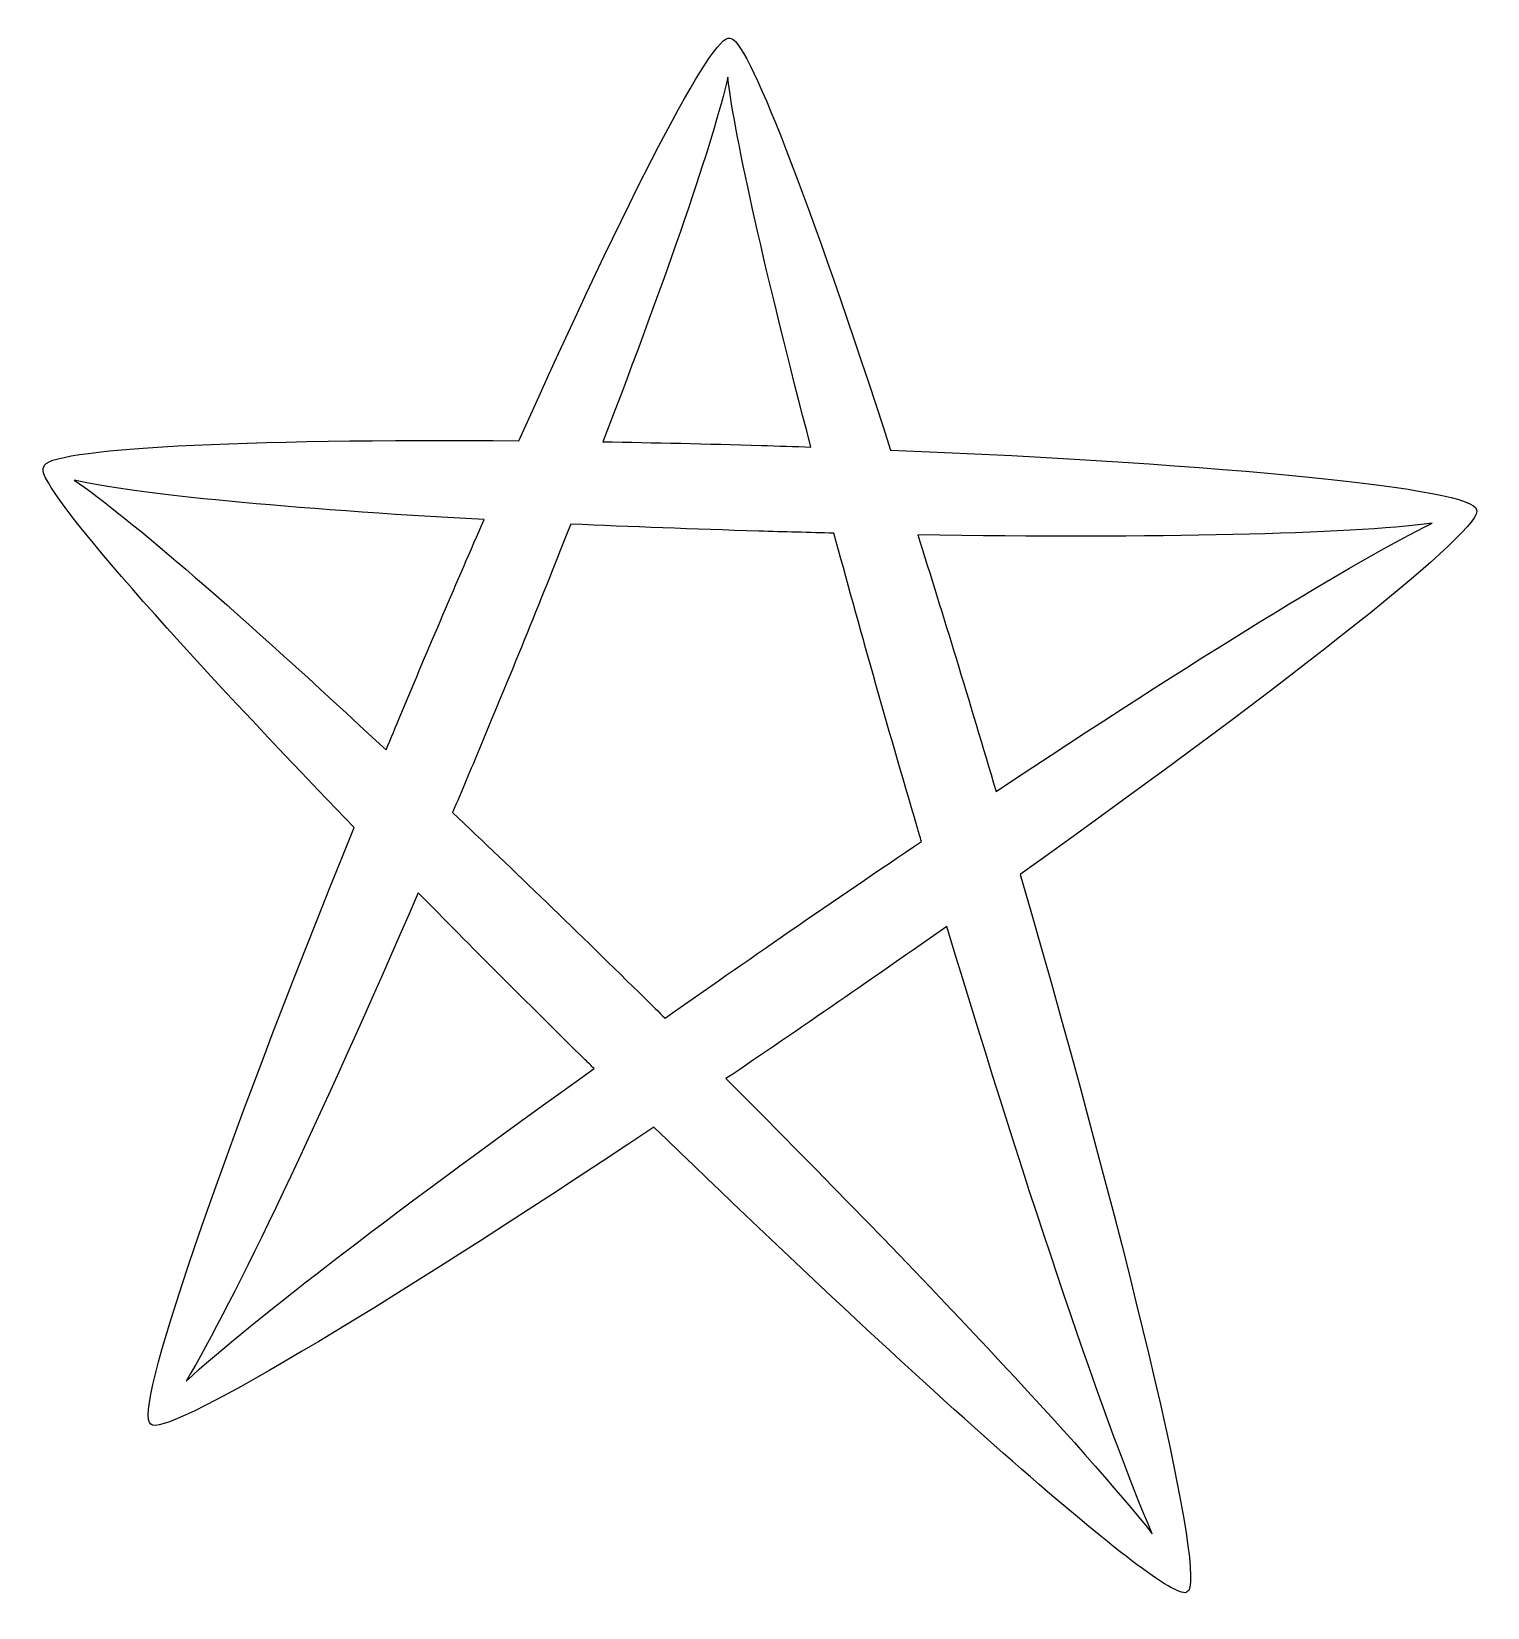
# Model space of a CAD drawing. Header units: centimetres. Extents: x -10.4 to 10.4, y -11.3 to 11.2.
import ezdxf

# ---------------------------------------------------------------- set-up
doc = ezdxf.new("R2010")
doc.units = ezdxf.units.CM
doc.header["$MEASUREMENT"] = 0
doc.layers.add('Camada 1', color=7, linetype='Continuous')

msp = doc.modelspace()

# ---------------------------------------------------------------- linework, layer by layer
at = {"layer": 'Camada 1'}
for points, knots in [([(10.22449, 4.36367), (10.23362, 4.66355), (6.62907, 5.02129), (1.86625, 5.21592), (1.86625, 5.21592), (0.71518, 8.76834), (-0.20316, 11.16044), (-0.43094, 11.09334), (-0.43094, 11.09334), (-0.66293, 11.19018), (-1.88673, 8.81962), (-3.43796, 5.34879), (-3.43796, 5.34879), (-7.3843, 5.3817), (-10.21161, 5.24047), (-10.21952, 4.97541), (-10.21952, 4.97541), (-10.39404, 4.79803), (-8.56394, 2.69621), (-5.78812, -0.17039), (-5.78812, -0.17039), (-7.70611, -4.88746), (-8.97053, -8.57059), (-8.69004, -8.68794), (-8.69004, -8.68794), (-8.53148, -8.91781), (-5.50549, -7.11605), (-1.51142, -4.44892), (-1.51142, -4.44892), (2.55856, -8.40452), (5.87522, -11.30716), (6.09487, -11.08419), (6.09487, -11.08419), (6.40083, -10.99405), (5.35052, -6.49676), (3.71608, -0.84185), (3.71608, -0.84185), (7.6256, 1.94506), (10.38327, 4.1338), (10.22449, 4.36367)], [0, 0, 0, 0, 0.09090909, 0.09090909, 0.09090909, 0.09090909, 0.18181818, 0.18181818, 0.18181818, 0.18181818, 0.27272727, 0.27272727, 0.27272727, 0.27272727, 0.36363636, 0.36363636, 0.36363636, 0.36363636, 0.45454545, 0.45454545, 0.45454545, 0.45454545, 0.54545455, 0.54545455, 0.54545455, 0.54545455, 0.63636364, 0.63636364, 0.63636364, 0.63636364, 0.72727273, 0.72727273, 0.72727273, 0.72727273, 0.81818182, 0.81818182, 0.81818182, 0.81818182, 1, 1, 1, 1]), ([(-0.45795, 10.53732), (-0.35114, 9.64202), (0.08082, 7.72972), (0.72924, 5.25854), (0.72924, 5.25854), (0.49511, 5.26627), (0.25918, 5.27397), (0.02082, 5.28106), (0.02082, 5.28106), (-0.75589, 5.30432), (-1.51241, 5.32167), (-2.23978, 5.33377), (-2.23978, 5.33377), (-1.31002, 7.7484), (-0.65906, 9.64467), (-0.45795, 10.53732)], [0, 0, 0, 0, 0.2, 0.2, 0.2, 0.2, 0.4, 0.4, 0.4, 0.4, 0.6, 0.6, 0.6, 0.6, 1, 1, 1, 1]), ([(-9.78359, 4.78414), (-8.89835, 4.58221), (-6.73263, 4.37562), (-3.9358, 4.22201), (-3.9358, 4.22201), (-4.32074, 3.34246), (-4.71992, 2.40856), (-5.12497, 1.43846), (-5.12497, 1.43846), (-5.19553, 1.26942), (-5.26538, 1.10162), (-5.33449, 0.93443), (-5.33449, 0.93443), (-7.40157, 2.86247), (-9.03418, 4.27826), (-9.78359, 4.78414)], [0, 0, 0, 0, 0.2, 0.2, 0.2, 0.2, 0.4, 0.4, 0.4, 0.4, 0.6, 0.6, 0.6, 0.6, 1, 1, 1, 1]), ([(-1.63315, -2.61834), (-2.58986, -1.67663), (-3.51632, -0.78195), (-4.38524, 0.0417), (-4.38524, 0.0417), (-4.25612, 0.34594), (-4.12637, 0.65466), (-3.99583, 0.96695), (-3.99583, 0.96695), (-3.53138, 2.0795), (-3.09524, 3.15357), (-2.698, 4.1597), (-2.698, 4.1597), (-1.84321, 4.12022), (-0.94426, 4.0858), (-0.01576, 4.0581), (-0.01576, 4.0581), (0.34667, 4.04733), (0.70441, 4.03778), (1.05707, 4.02937), (1.05707, 4.02937), (1.40934, 2.72963), (1.80933, 1.31263), (2.24505, -0.16814), (2.24505, -0.16814), (2.26516, -0.23624), (2.28527, -0.30427), (2.30535, -0.37219), (2.30535, -0.37219), (1.69358, -0.78475), (1.06295, -1.21457), (0.41969, -1.65865), (0.41969, -1.65865), (-0.1884, -2.07817), (-0.78075, -2.49158), (-1.35273, -2.89481), (-1.35273, -2.89481), (-1.44575, -2.8031), (-1.53904, -2.71068), (-1.63315, -2.61834)], [0, 0, 0, 0, 0.09090909, 0.09090909, 0.09090909, 0.09090909, 0.18181818, 0.18181818, 0.18181818, 0.18181818, 0.27272727, 0.27272727, 0.27272727, 0.27272727, 0.36363636, 0.36363636, 0.36363636, 0.36363636, 0.45454545, 0.45454545, 0.45454545, 0.45454545, 0.54545455, 0.54545455, 0.54545455, 0.54545455, 0.63636364, 0.63636364, 0.63636364, 0.63636364, 0.72727273, 0.72727273, 0.72727273, 0.72727273, 0.81818182, 0.81818182, 0.81818182, 0.81818182, 1, 1, 1, 1]), ([(9.59425, 4.17147), (8.52766, 3.65484), (6.21528, 2.23176), (3.37048, 0.34107), (3.37048, 0.34107), (2.98998, 1.63107), (2.61337, 2.86432), (2.25317, 4.00531), (2.25317, 4.00531), (5.64881, 3.94965), (8.40646, 4.01442), (9.59425, 4.17147)], [0, 0, 0, 0, 0.25, 0.25, 0.25, 0.25, 0.5, 0.5, 0.5, 0.5, 1, 1, 1, 1]), ([(-8.18953, -8.07638), (-7.51333, -6.94304), (-6.27246, -4.33925), (-4.87586, -1.10548), (-4.87586, -1.10548), (-4.12828, -1.86587), (-3.32799, -2.66702), (-2.49159, -3.49035), (-2.49159, -3.49035), (-2.44957, -3.53178), (-2.40774, -3.57256), (-2.36591, -3.6138), (-2.36591, -3.6138), (-5.10682, -5.57255), (-7.25618, -7.22077), (-8.18953, -8.07638)], [0, 0, 0, 0, 0.2, 0.2, 0.2, 0.2, 0.4, 0.4, 0.4, 0.4, 0.6, 0.6, 0.6, 0.6, 1, 1, 1, 1]), ([(5.6005, -10.25742), (4.63017, -9.03311), (2.34988, -6.59035), (-0.48394, -3.75817), (-0.48394, -3.75817), (0.03747, -3.4053), (0.57164, -3.04043), (1.11475, -2.66581), (1.11475, -2.66581), (1.64535, -2.29957), (2.16345, -1.93836), (2.66701, -1.58454), (2.66701, -1.58454), (3.85761, -5.53191), (4.9668, -8.79496), (5.6005, -10.25742)], [0, 0, 0, 0, 0.2, 0.2, 0.2, 0.2, 0.4, 0.4, 0.4, 0.4, 0.6, 0.6, 0.6, 0.6, 1, 1, 1, 1])]:
    msp.add_open_spline(points, degree=3, knots=knots, dxfattribs=at)

doc.saveas('drawing.dxf')
